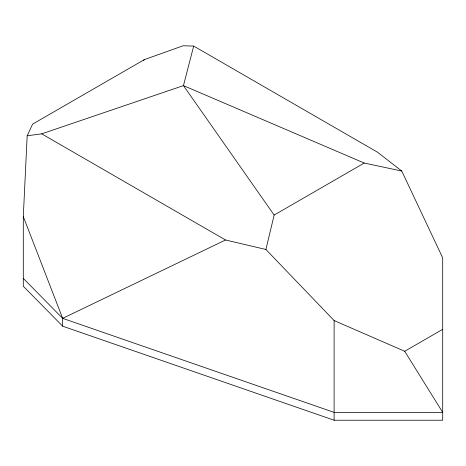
<?xml version="1.0" encoding="UTF-8"?>
<svg xmlns="http://www.w3.org/2000/svg" width="466" height="466" viewBox="0 0 466 466"><rect width="100%" height="100%" fill="white"/><g stroke="black" fill="none" stroke-linecap="round" stroke-linejoin="round"><path stroke-width="0.7" d="M23.3 216.614L27.168 135.798L32.62 124.119L144.279 59.654L183.086 45.773L193.693 46.076L377.553 152.225L401.774 171.039L442.7 257.879L442.7 420.227L334.116 420.227L62.66 326.188L23.3 286.223L23.3 216.614L62.66 318.354L62.66 326.188M23.3 278.388L62.66 318.354L334.116 412.387L442.7 412.387L404.698 351.265L334.116 320.573L265.905 249.479L274.148 215.059L364.231 163.048L401.774 171.039M193.693 46.076L183.458 85.616L274.148 215.059M143.406 60.761L144.279 59.654M404.698 351.265L442.7 329.322M62.66 318.354L225.532 239.99L265.905 249.479M27.168 135.798L41.678 133.841L183.458 85.616L364.231 163.048M41.678 133.841L225.532 239.99M334.116 320.573L334.116 420.227"/></g></svg>
